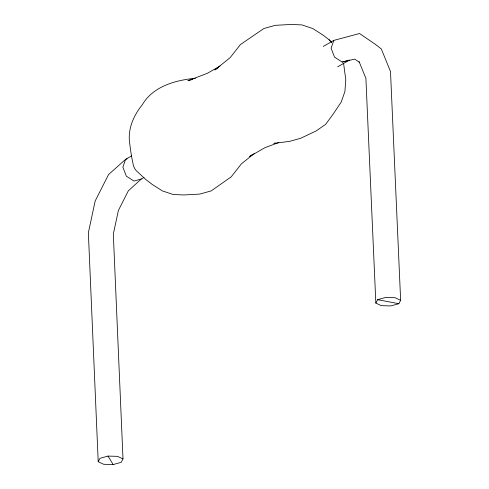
<?xml version="1.0" encoding="UTF-8"?>
<svg xmlns="http://www.w3.org/2000/svg" width="489" height="489" viewBox="0 0 489 489"><rect width="100%" height="100%" fill="white"/><g stroke="black" fill="none" stroke-linecap="round" stroke-linejoin="round"><path stroke-width="0.73" d="M359.067 61.547L365.894 78.35L375.839 303.07L381.298 305.662L390.821 305.925L398.835 303.712L400.638 300.313L390.497 71.547L381.31 48.937L375.326 44.31L359.537 33.521L333.828 40.385L331.09 48.185L334.562 57.17L342.208 62.079L354.708 59.102L359.58 62.427M98.203 461.695L100.007 458.303L108.014 456.09L117.543 456.353L123.002 458.939L121.199 462.337L113.185 464.55L103.662 464.287L98.203 461.695L88.362 232.758L95.172 201.01L108.558 174.549L125.6 159.353L131.572 155.942M375.839 303.07L377.642 299.678L385.656 297.465L395.179 297.728L400.638 300.313M143.974 177.476L141.321 178.992L128.332 190.808L118.381 210.472L113.32 234.072L123.002 458.939M254.469 153.393L241.438 163.791L231.23 176.81L211.193 190.906L199.83 194.078L183.888 194.958L173.137 194.494L162.25 190.844L151.969 184.243L146.028 179.677L137.507 171.865A9.762 7.573 60.3 0 1 133.466 165.594C131.443 157.079 130.227 148.411 129.298 139.713C128.65 126.694 134.255 114.732 142.281 104.793C152.941 86.357 175.594 80.092 195.502 78.277M218.473 67.47L214.885 69.964L230.185 57.604L240.392 44.585L263.901 28.503L275.264 25.33L291.206 24.45L301.957 24.915L312.844 28.57L323.125 35.165L329.066 39.737L331.646 42.347M252.049 154.775L249.653 156.437L264.977 147.684L278.858 142.482M220.111 66.015L207.342 73.313L187.904 80.734L192.831 79.352M323.217 46.449L333.828 40.385M337.612 66.846L349.549 60.025L342.208 62.079M127.067 158.943L125.6 159.353L122.861 167.159L126.333 176.144L133.98 181.046L141.321 178.992M275.27 143.02L273.864 143.411L289.653 141.352L300.759 138.246L316.065 130.985L325.656 124.322L332.807 114.615L341.218 102.042L344.898 91.541L345.79 79.695L343.571 63.319M377.642 299.678L398.835 303.712M329.066 39.737L331.634 42.36M108.014 456.09L113.185 464.55"/></g></svg>
